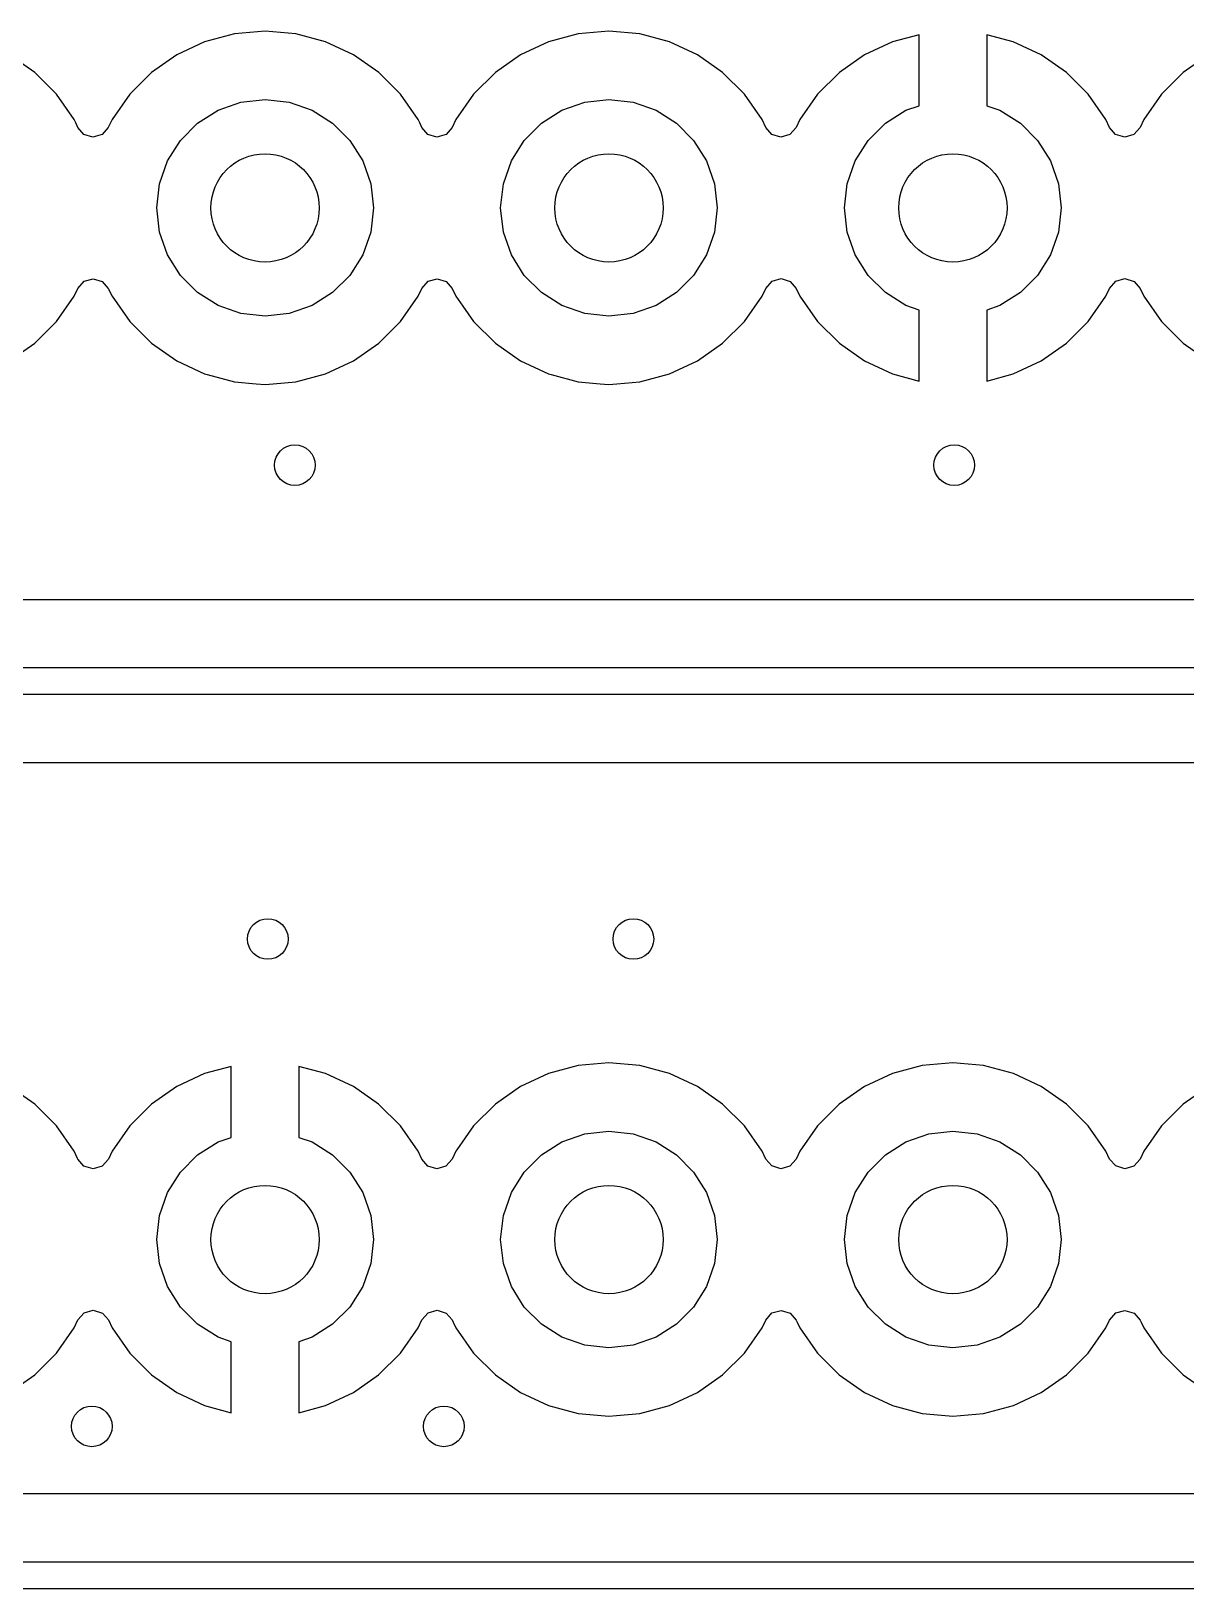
# Model space of a CAD drawing. Extents: x 2.85 to 10.26, y -4.55 to -2.42.
# Drawn here: x 7.9745 to 8.3103, y -3.1811 to -2.7281 of the extents above; entities that cross this region are included whole.
import ezdxf

# ---------------------------------------------------------------- set-up
doc = ezdxf.new("R2010")
doc.units = 0
doc.header["$MEASUREMENT"] = 0
doc.layers.add('BLACK', color=7, linetype='CONTINUOUS')

msp = doc.modelspace()

# ---------------------------------------------------------------- linework, layer by layer
at = {"layer": 'BLACK', "linetype": 'CONTINUOUS'}
for p, q in [((8.02494, -2.73123), (8.01682, -2.73502)), ((8.03359, -2.72891), (8.02494, -2.73123)), ((8.02494, -2.73123), (8.02494, -2.73123)), ((8.0336, -2.72891), (8.03359, -2.72891)), ((8.04252, -2.72813), (8.0336, -2.72891)), ((8.05144, -2.72891), (8.04252, -2.72813)), ((8.04252, -2.72813), (8.04252, -2.72813)), ((8.0601, -2.73123), (8.05144, -2.72891)), ((8.05144, -2.72891), (8.05144, -2.72891)), ((8.05144, -2.72891), (8.05144, -2.72891)), ((8.05144, -2.72891), (8.05144, -2.72891)), ((8.05144, -2.72891), (8.05144, -2.72891)), ((8.06822, -2.73502), (8.0601, -2.73123)), ((8.0601, -2.73123), (8.0601, -2.73123)), ((8.12494, -2.73123), (8.11682, -2.73502)), ((8.13359, -2.72891), (8.12494, -2.73123)), ((8.12494, -2.73123), (8.12494, -2.73123)), ((8.14252, -2.72813), (8.13359, -2.72891)), ((8.13359, -2.72891), (8.13359, -2.72891)), ((8.15144, -2.72891), (8.14252, -2.72813)), ((8.14252, -2.72813), (8.14252, -2.72813)), ((8.1601, -2.73123), (8.15144, -2.72891)), ((8.15144, -2.72891), (8.15144, -2.72891)), ((8.15144, -2.72891), (8.15144, -2.72891)), ((8.15144, -2.72891), (8.15144, -2.72891)), ((8.15144, -2.72891), (8.15144, -2.72891)), ((8.16822, -2.73502), (8.1601, -2.73123)), ((8.1601, -2.73123), (8.1601, -2.73123)), ((8.22495, -2.73125), (8.21683, -2.73503)), ((8.23268, -2.72918), (8.22495, -2.73125)), ((8.23268, -2.74981), (8.23268, -2.72918)), ((8.26009, -2.73125), (8.25236, -2.72918)), ((8.25236, -2.72918), (8.25236, -2.74981)), ((8.26821, -2.73503), (8.26009, -2.73125)), ((7.97556, -2.74016), (7.96822, -2.73502)), ((8.01682, -2.73502), (8.00948, -2.74016)), ((8.01682, -2.73502), (8.01682, -2.73502)), ((8.07556, -2.74016), (8.06822, -2.73502)), ((8.06822, -2.73502), (8.06822, -2.73502)), ((8.11682, -2.73502), (8.10948, -2.74016)), ((8.11682, -2.73502), (8.11682, -2.73502)), ((8.17556, -2.74016), (8.16822, -2.73502)), ((8.16822, -2.73502), (8.16822, -2.73502)), ((8.21683, -2.73503), (8.2095, -2.74017)), ((8.27554, -2.74017), (8.26821, -2.73503)), ((8.31682, -2.73502), (8.30948, -2.74016)), ((7.98189, -2.74649), (7.97556, -2.74016)), ((8.00948, -2.74016), (8.00315, -2.74649)), ((8.08189, -2.74649), (8.07556, -2.74016)), ((8.10948, -2.74016), (8.10315, -2.74649)), ((8.18189, -2.74649), (8.17556, -2.74016)), ((8.2095, -2.74017), (8.20316, -2.7465)), ((8.28188, -2.7465), (8.27554, -2.74017)), ((8.30948, -2.74016), (8.30315, -2.74649)), ((7.98703, -2.75383), (7.98189, -2.74649)), ((7.98189, -2.74649), (7.98189, -2.74649)), ((8.00315, -2.74649), (7.99801, -2.75383)), ((8.02885, -2.75115), (8.03551, -2.74882)), ((8.03551, -2.74882), (8.04252, -2.74803)), ((8.04252, -2.74803), (8.04953, -2.74882)), ((8.04953, -2.74882), (8.05619, -2.75115)), ((8.08703, -2.75383), (8.08189, -2.74649)), ((8.08189, -2.74649), (8.08189, -2.74649)), ((8.10315, -2.74649), (8.09801, -2.75383)), ((8.12885, -2.75115), (8.13551, -2.74882)), ((8.13551, -2.74882), (8.14252, -2.74803)), ((8.14252, -2.74803), (8.14953, -2.74882)), ((8.14953, -2.74882), (8.15619, -2.75115)), ((8.18703, -2.75383), (8.18189, -2.74649)), ((8.18189, -2.74649), (8.18189, -2.74649)), ((8.20316, -2.7465), (8.19803, -2.75384)), ((8.28701, -2.75384), (8.28188, -2.7465)), ((8.30315, -2.74649), (8.29801, -2.75383)), ((7.98747, -2.75477), (7.98703, -2.75383)), ((7.99801, -2.75383), (7.99694, -2.75611)), ((7.99801, -2.75383), (7.99801, -2.75383)), ((8.02288, -2.7549), (8.02885, -2.75115)), ((8.05619, -2.75115), (8.06216, -2.7549)), ((8.08747, -2.75477), (8.08703, -2.75383)), ((8.09801, -2.75383), (8.09694, -2.75611)), ((8.09801, -2.75383), (8.09801, -2.75383)), ((8.12288, -2.7549), (8.12885, -2.75115)), ((8.15619, -2.75115), (8.16216, -2.7549)), ((8.1881, -2.75611), (8.18703, -2.75383)), ((8.19803, -2.75384), (8.19695, -2.75614)), ((8.22288, -2.7549), (8.22885, -2.75115)), ((8.22885, -2.75115), (8.23268, -2.74981)), ((8.25236, -2.74981), (8.25619, -2.75115)), ((8.25619, -2.75115), (8.26216, -2.7549)), ((8.28808, -2.75614), (8.28701, -2.75384)), ((8.28701, -2.75384), (8.28701, -2.75384)), ((8.29801, -2.75383), (8.29694, -2.75611)), ((8.29801, -2.75383), (8.29801, -2.75383)), ((7.9881, -2.75611), (7.98747, -2.75477)), ((7.98985, -2.75814), (7.9881, -2.75611)), ((7.99248, -2.75893), (7.98985, -2.75814)), ((7.99513, -2.75818), (7.99248, -2.75893)), ((7.99694, -2.75611), (7.99513, -2.75818)), ((8.0179, -2.75989), (8.02288, -2.7549)), ((8.06216, -2.7549), (8.06714, -2.75989)), ((8.0881, -2.75611), (8.08747, -2.75477)), ((8.08985, -2.75814), (8.0881, -2.75611)), ((8.09248, -2.75893), (8.08985, -2.75814)), ((8.09513, -2.75818), (8.09248, -2.75893)), ((8.09694, -2.75611), (8.09513, -2.75818)), ((8.1179, -2.75989), (8.12288, -2.7549)), ((8.16216, -2.7549), (8.16714, -2.75989)), ((8.18811, -2.75614), (8.1881, -2.75611)), ((8.18986, -2.75816), (8.18811, -2.75614)), ((8.19249, -2.75896), (8.18986, -2.75816)), ((8.19514, -2.7582), (8.19249, -2.75896)), ((8.19695, -2.75614), (8.19514, -2.7582)), ((8.2179, -2.75989), (8.22288, -2.7549)), ((8.26216, -2.7549), (8.26714, -2.75989)), ((8.28984, -2.75816), (8.28808, -2.75614)), ((8.29247, -2.75896), (8.28984, -2.75816)), ((8.29512, -2.7582), (8.29247, -2.75896)), ((8.29693, -2.75614), (8.29512, -2.7582)), ((8.29694, -2.75611), (8.29693, -2.75614)), ((8.01414, -2.76586), (8.0179, -2.75989)), ((8.06714, -2.75989), (8.0709, -2.76586)), ((8.11414, -2.76586), (8.1179, -2.75989)), ((8.16714, -2.75989), (8.1709, -2.76586)), ((8.21414, -2.76586), (8.2179, -2.75989)), ((8.26714, -2.75989), (8.2709, -2.76586)), ((8.01181, -2.77252), (8.01414, -2.76586)), ((8.0709, -2.76586), (8.07323, -2.77252)), ((8.11181, -2.77252), (8.11414, -2.76586)), ((8.1709, -2.76586), (8.17323, -2.77252)), ((8.21181, -2.77252), (8.21414, -2.76586)), ((8.2709, -2.76586), (8.27323, -2.77252)), ((8.01102, -2.77953), (8.01181, -2.77252)), ((8.07323, -2.77252), (8.07402, -2.77953)), ((8.11102, -2.77953), (8.11181, -2.77252)), ((8.17323, -2.77252), (8.17402, -2.77953)), ((8.21102, -2.77953), (8.21181, -2.77252)), ((8.27323, -2.77252), (8.27402, -2.77953)), ((8.01181, -2.78654), (8.01102, -2.77953)), ((8.07402, -2.77953), (8.07323, -2.78654)), ((8.11181, -2.78654), (8.11102, -2.77953)), ((8.17402, -2.77953), (8.17323, -2.78654)), ((8.21181, -2.78654), (8.21102, -2.77953)), ((8.27402, -2.77953), (8.27323, -2.78654)), ((8.01414, -2.79319), (8.01181, -2.78654)), ((8.07323, -2.78654), (8.0709, -2.79319)), ((8.11414, -2.79319), (8.11181, -2.78654)), ((8.17323, -2.78654), (8.1709, -2.79319)), ((8.21414, -2.79319), (8.21181, -2.78654)), ((8.27323, -2.78654), (8.2709, -2.79319)), ((8.0179, -2.79917), (8.01414, -2.79319)), ((8.0709, -2.79319), (8.06714, -2.79917)), ((8.1179, -2.79917), (8.11414, -2.79319)), ((8.1709, -2.79319), (8.16714, -2.79917)), ((8.2179, -2.79917), (8.21414, -2.79319)), ((8.2709, -2.79319), (8.26714, -2.79917)), ((8.02288, -2.80415), (8.0179, -2.79917)), ((8.06714, -2.79917), (8.06216, -2.80415)), ((8.12288, -2.80415), (8.1179, -2.79917)), ((8.16714, -2.79917), (8.16216, -2.80415)), ((8.22288, -2.80415), (8.2179, -2.79917)), ((8.26714, -2.79917), (8.26216, -2.80415)), ((7.98703, -2.80523), (7.9881, -2.80294)), ((7.9881, -2.80294), (7.98991, -2.80088)), ((7.98991, -2.80088), (7.99256, -2.80012)), ((7.99256, -2.80012), (7.99519, -2.80092)), ((7.99519, -2.80092), (7.99694, -2.80294)), ((7.99694, -2.80294), (7.99801, -2.80523)), ((8.08703, -2.80523), (8.0881, -2.80294)), ((8.0881, -2.80294), (8.08991, -2.80088)), ((8.08991, -2.80088), (8.09256, -2.80012)), ((8.09256, -2.80012), (8.09519, -2.80092)), ((8.09519, -2.80092), (8.09694, -2.80294)), ((8.09694, -2.80294), (8.09801, -2.80523)), ((8.18703, -2.80523), (8.18811, -2.80292)), ((8.18811, -2.80292), (8.18992, -2.80085)), ((8.18992, -2.80085), (8.19257, -2.8001)), ((8.19257, -2.8001), (8.1952, -2.8009)), ((8.1952, -2.8009), (8.19695, -2.80292)), ((8.19695, -2.80292), (8.19803, -2.80522)), ((8.28701, -2.80522), (8.28808, -2.80292)), ((8.28808, -2.80292), (8.2899, -2.80085)), ((8.2899, -2.80085), (8.29255, -2.8001)), ((8.29255, -2.8001), (8.29518, -2.8009)), ((8.29518, -2.8009), (8.29693, -2.80292)), ((8.29693, -2.80292), (8.29694, -2.80294)), ((8.29694, -2.80294), (8.29801, -2.80523)), ((7.98189, -2.81256), (7.98703, -2.80523)), ((7.99801, -2.80523), (7.99801, -2.80523)), ((7.99801, -2.80523), (8.00315, -2.81256)), ((8.02885, -2.8079), (8.02288, -2.80415)), ((8.03551, -2.81023), (8.02885, -2.8079)), ((8.05619, -2.8079), (8.04953, -2.81023)), ((8.06216, -2.80415), (8.05619, -2.8079)), ((8.08189, -2.81256), (8.08703, -2.80523)), ((8.09801, -2.80523), (8.10002, -2.8081)), ((8.10002, -2.8081), (8.10315, -2.81256)), ((8.12885, -2.8079), (8.12288, -2.80415)), ((8.13551, -2.81023), (8.12885, -2.8079)), ((8.15619, -2.8079), (8.14953, -2.81023)), ((8.16216, -2.80415), (8.15619, -2.8079)), ((8.18189, -2.81256), (8.18703, -2.80523)), ((8.19803, -2.80522), (8.19803, -2.80522)), ((8.19803, -2.80522), (8.20316, -2.81255)), ((8.22885, -2.8079), (8.22288, -2.80415)), ((8.23268, -2.80924), (8.22885, -2.8079)), ((8.25619, -2.8079), (8.25236, -2.80924)), ((8.26216, -2.80415), (8.25619, -2.8079)), ((8.28188, -2.81255), (8.28701, -2.80522)), ((8.29801, -2.80523), (8.29801, -2.80523)), ((8.29801, -2.80523), (8.30315, -2.81256)), ((7.97556, -2.8189), (7.98189, -2.81256)), ((8.00315, -2.81256), (8.00948, -2.8189)), ((8.04252, -2.81102), (8.03551, -2.81023)), ((8.04953, -2.81023), (8.04252, -2.81102)), ((8.07556, -2.8189), (8.08189, -2.81256)), ((8.10315, -2.81256), (8.10948, -2.8189)), ((8.14252, -2.81102), (8.13551, -2.81023)), ((8.14953, -2.81023), (8.14252, -2.81102)), ((8.17556, -2.8189), (8.18189, -2.81256)), ((8.20316, -2.81255), (8.2095, -2.81888)), ((8.23268, -2.82988), (8.23268, -2.80924)), ((8.25236, -2.80924), (8.25236, -2.82988)), ((8.27554, -2.81888), (8.28188, -2.81255)), ((8.30315, -2.81256), (8.30948, -2.8189)), ((7.96822, -2.82404), (7.97556, -2.8189)), ((8.00948, -2.8189), (8.00948, -2.8189)), ((8.00948, -2.8189), (8.01682, -2.82404)), ((8.06822, -2.82404), (8.07556, -2.8189)), ((8.10948, -2.8189), (8.10948, -2.8189)), ((8.10948, -2.8189), (8.11682, -2.82404)), ((8.16822, -2.82404), (8.17556, -2.8189)), ((8.2095, -2.81888), (8.21683, -2.82402)), ((8.26821, -2.82402), (8.27554, -2.81888)), ((8.30948, -2.8189), (8.30948, -2.8189)), ((8.30948, -2.8189), (8.31682, -2.82404)), ((8.01682, -2.82404), (8.02494, -2.82782)), ((8.0601, -2.82782), (8.06822, -2.82404)), ((8.11682, -2.82404), (8.12494, -2.82782)), ((8.1601, -2.82782), (8.16822, -2.82404)), ((8.21683, -2.82402), (8.22495, -2.82781)), ((8.26009, -2.82781), (8.26821, -2.82402)), ((8.02494, -2.82782), (8.02494, -2.82782)), ((8.02494, -2.82782), (8.02494, -2.82782)), ((8.02494, -2.82782), (8.02567, -2.82802)), ((8.02567, -2.82802), (8.03359, -2.83014)), ((8.03359, -2.83014), (8.03997, -2.8307)), ((8.03997, -2.8307), (8.04252, -2.83092)), ((8.04252, -2.83092), (8.04483, -2.83072)), ((8.04252, -2.83092), (8.04252, -2.83092)), ((8.04252, -2.83092), (8.04252, -2.83092)), ((8.04483, -2.83072), (8.05144, -2.83014)), ((8.05144, -2.83014), (8.0601, -2.82782)), ((8.12494, -2.82782), (8.12494, -2.82782)), ((8.12494, -2.82782), (8.12494, -2.82782)), ((8.12494, -2.82782), (8.12567, -2.82802)), ((8.12567, -2.82802), (8.13359, -2.83014)), ((8.13359, -2.83014), (8.13997, -2.8307)), ((8.13997, -2.8307), (8.14252, -2.83092)), ((8.14252, -2.83092), (8.14483, -2.83072)), ((8.14252, -2.83092), (8.14252, -2.83092)), ((8.14252, -2.83092), (8.14252, -2.83092)), ((8.14483, -2.83072), (8.15144, -2.83014)), ((8.15144, -2.83014), (8.1601, -2.82782)), ((8.22495, -2.82781), (8.22495, -2.82781)), ((8.22495, -2.82781), (8.23268, -2.82988)), ((8.23268, -2.82988), (8.23268, -2.82988)), ((8.25236, -2.82988), (8.26009, -2.82781)), ((8.26009, -2.82781), (8.26009, -2.82781)), ((8.48444, -2.89348), (7.86265, -2.89348)), ((6.33676, -2.91319), (8.49463, -2.91319)), ((8.49626, -2.92106), (6.33859, -2.92106)), ((7.56473, -2.94077), (8.49285, -2.94077)), ((8.03268, -3.02918), (8.02495, -3.03125)), ((8.03268, -3.04981), (8.03268, -3.02918)), ((8.06009, -3.03125), (8.05236, -3.02918)), ((8.05236, -3.02918), (8.05236, -3.04981)), ((8.13359, -3.02891), (8.12494, -3.03123)), ((8.14252, -3.02813), (8.13359, -3.02891)), ((8.13359, -3.02891), (8.13359, -3.02891)), ((8.15144, -3.02891), (8.14252, -3.02813)), ((8.14252, -3.02813), (8.14252, -3.02813)), ((8.1601, -3.03123), (8.15144, -3.02891)), ((8.15144, -3.02891), (8.15144, -3.02891)), ((8.15144, -3.02891), (8.15144, -3.02891)), ((8.15144, -3.02891), (8.15144, -3.02891)), ((8.15144, -3.02891), (8.15144, -3.02891)), ((8.23359, -3.02891), (8.22494, -3.03123)), ((8.24252, -3.02813), (8.23359, -3.02891)), ((8.23359, -3.02891), (8.23359, -3.02891)), ((8.25144, -3.02891), (8.24252, -3.02813)), ((8.24252, -3.02813), (8.24252, -3.02813)), ((8.2601, -3.03123), (8.25144, -3.02891)), ((8.25144, -3.02891), (8.25144, -3.02891)), ((8.25144, -3.02891), (8.25144, -3.02891)), ((8.25144, -3.02891), (8.25144, -3.02891)), ((8.25144, -3.02891), (8.25144, -3.02891)), ((8.02495, -3.03125), (8.01683, -3.03503)), ((8.06821, -3.03503), (8.06009, -3.03125)), ((8.12494, -3.03123), (8.11682, -3.03502)), ((8.12494, -3.03123), (8.12494, -3.03123)), ((8.16822, -3.03502), (8.1601, -3.03123)), ((8.1601, -3.03123), (8.1601, -3.03123)), ((8.22494, -3.03123), (8.21682, -3.03502)), ((8.22494, -3.03123), (8.22494, -3.03123)), ((8.26822, -3.03502), (8.2601, -3.03123)), ((8.2601, -3.03123), (8.2601, -3.03123)), ((7.97556, -3.04016), (7.96822, -3.03502)), ((8.01683, -3.03503), (8.0095, -3.04017)), ((8.07554, -3.04017), (8.06821, -3.03503)), ((8.11682, -3.03502), (8.10948, -3.04016)), ((8.11682, -3.03502), (8.11682, -3.03502)), ((8.17556, -3.04016), (8.16822, -3.03502)), ((8.16822, -3.03502), (8.16822, -3.03502)), ((8.21682, -3.03502), (8.20948, -3.04016)), ((8.21682, -3.03502), (8.21682, -3.03502)), ((8.27556, -3.04016), (8.26822, -3.03502)), ((8.26822, -3.03502), (8.26822, -3.03502)), ((8.31682, -3.03502), (8.30948, -3.04016)), ((7.98189, -3.04649), (7.97556, -3.04016)), ((8.0095, -3.04017), (8.00316, -3.0465)), ((8.08188, -3.0465), (8.07554, -3.04017)), ((8.10948, -3.04016), (8.10315, -3.04649)), ((8.18189, -3.04649), (8.17556, -3.04016)), ((8.20948, -3.04016), (8.20315, -3.04649)), ((8.28189, -3.04649), (8.27556, -3.04016)), ((8.30948, -3.04016), (8.30315, -3.04649)), ((7.98703, -3.05383), (7.98189, -3.04649)), ((7.98189, -3.04649), (7.98189, -3.04649)), ((8.00316, -3.0465), (7.99803, -3.05384)), ((8.08701, -3.05384), (8.08188, -3.0465)), ((8.10315, -3.04649), (8.09828, -3.05345)), ((8.13551, -3.04882), (8.14252, -3.04803)), ((8.14252, -3.04803), (8.14953, -3.04882)), ((8.18703, -3.05383), (8.18189, -3.04649)), ((8.18189, -3.04649), (8.18189, -3.04649)), ((8.20315, -3.04649), (8.19801, -3.05383)), ((8.23551, -3.04882), (8.24252, -3.04803)), ((8.24252, -3.04803), (8.24953, -3.04882)), ((8.28703, -3.05383), (8.28189, -3.04649)), ((8.28189, -3.04649), (8.28189, -3.04649)), ((8.30315, -3.04649), (8.29801, -3.05383)), ((8.02288, -3.0549), (8.02885, -3.05115)), ((8.02885, -3.05115), (8.03268, -3.04981)), ((8.05236, -3.04981), (8.05619, -3.05115)), ((8.05619, -3.05115), (8.06216, -3.0549)), ((8.12288, -3.0549), (8.12885, -3.05115)), ((8.12885, -3.05115), (8.13551, -3.04882)), ((8.14953, -3.04882), (8.15619, -3.05115)), ((8.15619, -3.05115), (8.16216, -3.0549)), ((8.22288, -3.0549), (8.22885, -3.05115)), ((8.22885, -3.05115), (8.23551, -3.04882)), ((8.24953, -3.04882), (8.25619, -3.05115)), ((8.25619, -3.05115), (8.26216, -3.0549)), ((7.98801, -3.05593), (7.98703, -3.05383)), ((7.98811, -3.05614), (7.98801, -3.05593)), ((7.98986, -3.05816), (7.98811, -3.05614)), ((7.99695, -3.05614), (7.99514, -3.0582)), ((7.99803, -3.05384), (7.99695, -3.05614)), ((8.0179, -3.05989), (8.02288, -3.0549)), ((8.06216, -3.0549), (8.06714, -3.05989)), ((8.08808, -3.05614), (8.08701, -3.05384)), ((8.08701, -3.05384), (8.08701, -3.05384)), ((8.08984, -3.05816), (8.08808, -3.05614)), ((8.09693, -3.05614), (8.09512, -3.0582)), ((8.098, -3.05384), (8.09693, -3.05614)), ((8.09801, -3.05383), (8.098, -3.05384)), ((8.09828, -3.05345), (8.09801, -3.05383)), ((8.1179, -3.05989), (8.12288, -3.0549)), ((8.16216, -3.0549), (8.16714, -3.05989)), ((8.18703, -3.05384), (8.18703, -3.05383)), ((8.1881, -3.05611), (8.18703, -3.05384)), ((8.18985, -3.05814), (8.1881, -3.05611)), ((8.19694, -3.05611), (8.19513, -3.05818)), ((8.19801, -3.05383), (8.19694, -3.05611)), ((8.19801, -3.05383), (8.19801, -3.05383)), ((8.2179, -3.05989), (8.22288, -3.0549)), ((8.26216, -3.0549), (8.26714, -3.05989)), ((8.28703, -3.05384), (8.28703, -3.05383)), ((8.2881, -3.05611), (8.28703, -3.05384)), ((8.28985, -3.05814), (8.2881, -3.05611)), ((8.29694, -3.05611), (8.29513, -3.05818)), ((8.29801, -3.05383), (8.29694, -3.05611)), ((8.29801, -3.05383), (8.29801, -3.05383)), ((7.99249, -3.05896), (7.98986, -3.05816)), ((7.99514, -3.0582), (7.99249, -3.05896)), ((8.01414, -3.06586), (8.0179, -3.05989)), ((8.06714, -3.05989), (8.0709, -3.06586)), ((8.09247, -3.05896), (8.08984, -3.05816)), ((8.09512, -3.0582), (8.09247, -3.05896)), ((8.11414, -3.06586), (8.1179, -3.05989)), ((8.16714, -3.05989), (8.1709, -3.06586)), ((8.19248, -3.05893), (8.18985, -3.05814)), ((8.19513, -3.05818), (8.19248, -3.05893)), ((8.21414, -3.06586), (8.2179, -3.05989)), ((8.26714, -3.05989), (8.2709, -3.06586)), ((8.29248, -3.05893), (8.28985, -3.05814)), ((8.29513, -3.05818), (8.29248, -3.05893)), ((8.01181, -3.07252), (8.01414, -3.06586)), ((8.0709, -3.06586), (8.07323, -3.07252)), ((8.11181, -3.07252), (8.11414, -3.06586)), ((8.1709, -3.06586), (8.17323, -3.07252)), ((8.21181, -3.07252), (8.21414, -3.06586)), ((8.2709, -3.06586), (8.27323, -3.07252)), ((8.01102, -3.07953), (8.01181, -3.07252)), ((8.07323, -3.07252), (8.07402, -3.07953)), ((8.11102, -3.07953), (8.11181, -3.07252)), ((8.17323, -3.07252), (8.17402, -3.07953)), ((8.21102, -3.07953), (8.21181, -3.07252)), ((8.27323, -3.07252), (8.27402, -3.07953)), ((8.01181, -3.08654), (8.01102, -3.07953)), ((8.07402, -3.07953), (8.07323, -3.08654)), ((8.11181, -3.08654), (8.11102, -3.07953)), ((8.17402, -3.07953), (8.17323, -3.08654)), ((8.21181, -3.08654), (8.21102, -3.07953)), ((8.27402, -3.07953), (8.27323, -3.08654)), ((8.01414, -3.09319), (8.01181, -3.08654)), ((8.07323, -3.08654), (8.0709, -3.09319)), ((8.11414, -3.09319), (8.11181, -3.08654)), ((8.17323, -3.08654), (8.1709, -3.09319)), ((8.21414, -3.09319), (8.21181, -3.08654)), ((8.27323, -3.08654), (8.2709, -3.09319)), ((8.0179, -3.09917), (8.01414, -3.09319)), ((8.0709, -3.09319), (8.06714, -3.09917)), ((8.1179, -3.09917), (8.11414, -3.09319)), ((8.1709, -3.09319), (8.16714, -3.09917)), ((8.2179, -3.09917), (8.21414, -3.09319)), ((8.2709, -3.09319), (8.26714, -3.09917)), ((7.98811, -3.10292), (7.98992, -3.10085)), ((7.98992, -3.10085), (7.99257, -3.1001)), ((7.99257, -3.1001), (7.9952, -3.1009)), ((7.9952, -3.1009), (7.99695, -3.10292)), ((8.02288, -3.10415), (8.0179, -3.09917)), ((8.06714, -3.09917), (8.06216, -3.10415)), ((8.08808, -3.10292), (8.0899, -3.10085)), ((8.0899, -3.10085), (8.09255, -3.1001)), ((8.09255, -3.1001), (8.09518, -3.1009)), ((8.09518, -3.1009), (8.09693, -3.10292)), ((8.12288, -3.10415), (8.1179, -3.09917)), ((8.16714, -3.09917), (8.16216, -3.10415)), ((8.1881, -3.10294), (8.18991, -3.10088)), ((8.18991, -3.10088), (8.19256, -3.10012)), ((8.19256, -3.10012), (8.19519, -3.10092)), ((8.19519, -3.10092), (8.19694, -3.10294)), ((8.22288, -3.10415), (8.2179, -3.09917)), ((8.26714, -3.09917), (8.26216, -3.10415)), ((8.2881, -3.10294), (8.28991, -3.10088)), ((8.28991, -3.10088), (8.29256, -3.10012)), ((8.29256, -3.10012), (8.29519, -3.10092)), ((8.29519, -3.10092), (8.29694, -3.10294)), ((7.98189, -3.11256), (7.98703, -3.10523)), ((7.98703, -3.10523), (7.98811, -3.10292)), ((7.99695, -3.10292), (7.99803, -3.10522)), ((7.99803, -3.10522), (8.00316, -3.11255)), ((8.02885, -3.1079), (8.02288, -3.10415)), ((8.06216, -3.10415), (8.05619, -3.1079)), ((8.08188, -3.11255), (8.08701, -3.10522)), ((8.08701, -3.10522), (8.08808, -3.10292)), ((8.09693, -3.10292), (8.09725, -3.10359)), ((8.09725, -3.10359), (8.09801, -3.10523)), ((8.09801, -3.10523), (8.09801, -3.10523)), ((8.09801, -3.10523), (8.10315, -3.11256)), ((8.12885, -3.1079), (8.12288, -3.10415)), ((8.16216, -3.10415), (8.15619, -3.1079)), ((8.18189, -3.11256), (8.18703, -3.10523)), ((8.18703, -3.10523), (8.1881, -3.10294)), ((8.19694, -3.10294), (8.19725, -3.10359)), ((8.19725, -3.10359), (8.19801, -3.10523)), ((8.19801, -3.10523), (8.19801, -3.10523)), ((8.19801, -3.10523), (8.20315, -3.11256)), ((8.22885, -3.1079), (8.22288, -3.10415)), ((8.26216, -3.10415), (8.25619, -3.1079)), ((8.28189, -3.11256), (8.28703, -3.10523)), ((8.28703, -3.10523), (8.2881, -3.10294)), ((8.29694, -3.10294), (8.29725, -3.10359)), ((8.29725, -3.10359), (8.29801, -3.10523)), ((8.29801, -3.10523), (8.29801, -3.10523)), ((8.29801, -3.10523), (8.30315, -3.11256)), ((8.03268, -3.10924), (8.02885, -3.1079)), ((8.03268, -3.12988), (8.03268, -3.10924)), ((8.05619, -3.1079), (8.05236, -3.10924)), ((8.05236, -3.10924), (8.05236, -3.12988)), ((8.13551, -3.11023), (8.12885, -3.1079)), ((8.14252, -3.11102), (8.13551, -3.11023)), ((8.14953, -3.11023), (8.14252, -3.11102)), ((8.15619, -3.1079), (8.14953, -3.11023)), ((8.23551, -3.11023), (8.22885, -3.1079)), ((8.24252, -3.11102), (8.23551, -3.11023)), ((8.24953, -3.11023), (8.24252, -3.11102)), ((8.25619, -3.1079), (8.24953, -3.11023)), ((7.97556, -3.1189), (7.98189, -3.11256)), ((8.00316, -3.11255), (8.0095, -3.11888)), ((8.07554, -3.11888), (8.08188, -3.11255)), ((8.10315, -3.11256), (8.10948, -3.1189)), ((8.17556, -3.1189), (8.18189, -3.11256)), ((8.20315, -3.11256), (8.20948, -3.1189)), ((8.27556, -3.1189), (8.28189, -3.11256)), ((8.30315, -3.11256), (8.30948, -3.1189)), ((7.96822, -3.12404), (7.97556, -3.1189)), ((8.0095, -3.11888), (8.01683, -3.12402)), ((8.06821, -3.12402), (8.07554, -3.11888)), ((8.10948, -3.1189), (8.10948, -3.1189)), ((8.10948, -3.1189), (8.11682, -3.12404)), ((8.16822, -3.12404), (8.17556, -3.1189)), ((8.20948, -3.1189), (8.20948, -3.1189)), ((8.20948, -3.1189), (8.21682, -3.12404)), ((8.26822, -3.12404), (8.27556, -3.1189)), ((8.30948, -3.1189), (8.30948, -3.1189)), ((8.30948, -3.1189), (8.31682, -3.12404)), ((8.01683, -3.12402), (8.02495, -3.12781)), ((8.06009, -3.12781), (8.06821, -3.12402)), ((8.11682, -3.12404), (8.12494, -3.12782)), ((8.1601, -3.12782), (8.16822, -3.12404)), ((8.21682, -3.12404), (8.22494, -3.12782)), ((8.2601, -3.12782), (8.26822, -3.12404)), ((8.02495, -3.12781), (8.02495, -3.12781)), ((8.02495, -3.12781), (8.03268, -3.12988)), ((8.03268, -3.12988), (8.03268, -3.12988)), ((8.05236, -3.12988), (8.06009, -3.12781)), ((8.06009, -3.12781), (8.06009, -3.12781)), ((8.12494, -3.12782), (8.13359, -3.13014)), ((8.15144, -3.13014), (8.1601, -3.12782)), ((8.22494, -3.12782), (8.23359, -3.13014)), ((8.25144, -3.13014), (8.2601, -3.12782)), ((8.13359, -3.13014), (8.13919, -3.13063)), ((8.13919, -3.13063), (8.14252, -3.13092)), ((8.14252, -3.13092), (8.14475, -3.13073)), ((8.14252, -3.13092), (8.14252, -3.13092)), ((8.14252, -3.13092), (8.14252, -3.13092)), ((8.14475, -3.13073), (8.15144, -3.13014)), ((8.23359, -3.13014), (8.23919, -3.13063)), ((8.23919, -3.13063), (8.24252, -3.13092)), ((8.24252, -3.13092), (8.24475, -3.13073)), ((8.24252, -3.13092), (8.24252, -3.13092)), ((8.24252, -3.13092), (8.24252, -3.13092)), ((8.24475, -3.13073), (8.25144, -3.13014)), ((9.18504, -3.15352), (7.95197, -3.15352)), ((7.94179, -3.17323), (9.19522, -3.17323)), ((9.19685, -3.1811), (7.94016, -3.1811))]:
    msp.add_line(p, q, dxfattribs=at)
at = {"layer": 'BLACK'}
for centre, radius in [((8.04252, -2.77953), 0.01575), ((8.14252, -2.77953), 0.01575), ((8.24252, -2.77953), 0.01575), ((8.05118, -2.85433), 0.00591), ((8.24291, -2.85433), 0.00591), ((8.04331, -2.99213), 0.00591), ((8.14961, -2.99213), 0.00591), ((8.04252, -3.07953), 0.01575), ((8.14252, -3.07953), 0.01575), ((8.24252, -3.07953), 0.01575), ((7.99213, -3.13386), 0.00591), ((8.09449, -3.13386), 0.00591)]:
    msp.add_circle(centre, radius, dxfattribs=at)

doc.saveas('drawing.dxf')
